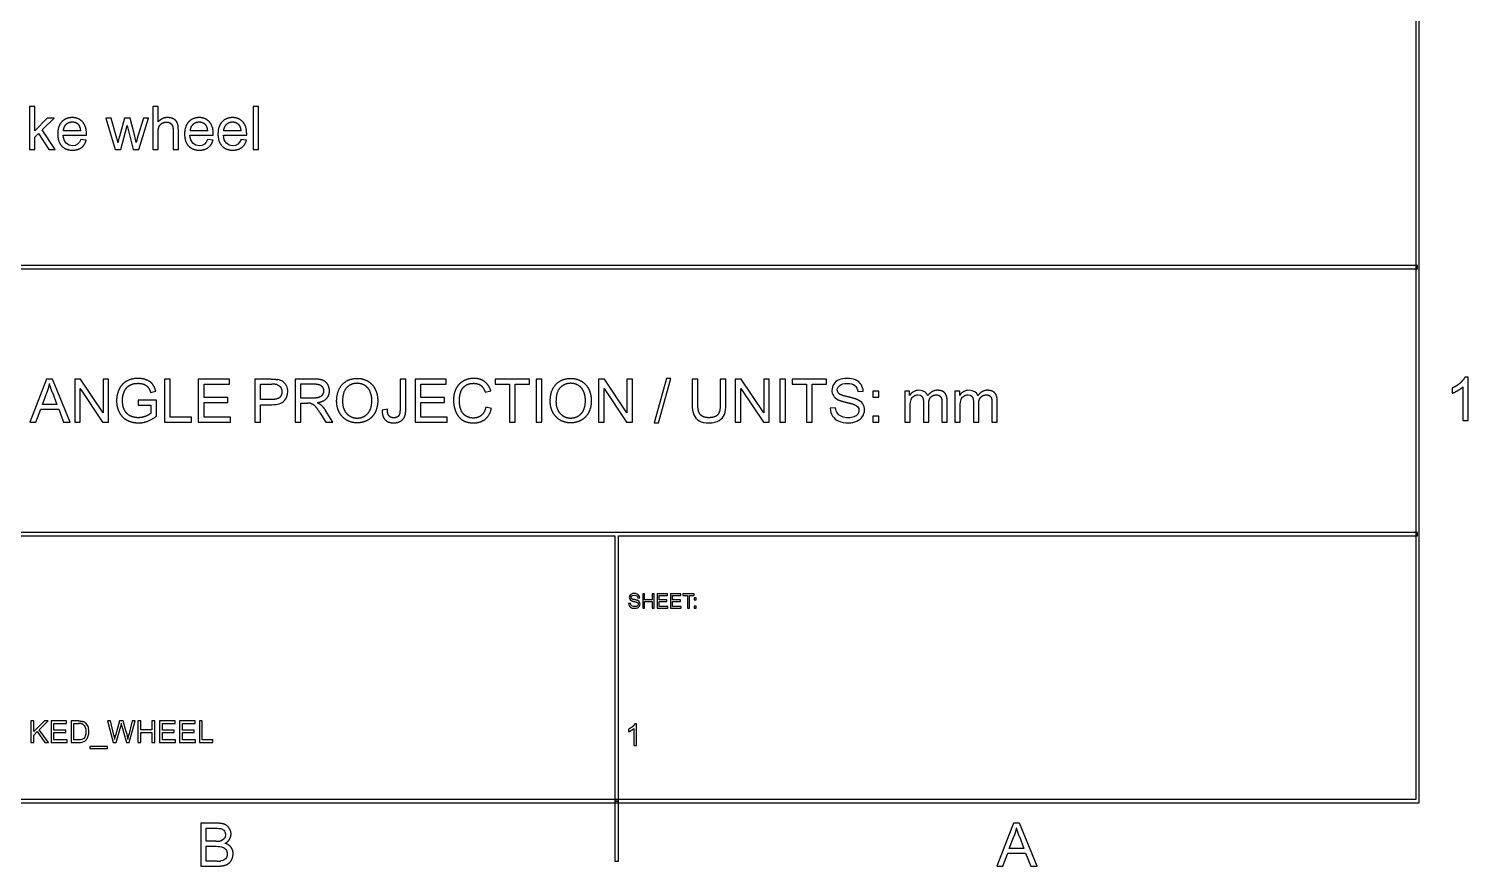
# Model space of a CAD drawing. Header units: millimetres. Extents: x -205 to 205, y -139 to 139.
# Drawn here: x 84.4 to 204.2, y -138.7 to -69.1 of the extents above; entities that cross this region are included whole.
import ezdxf

# ---------------------------------------------------------------- set-up
doc = ezdxf.new("R2010")
doc.units = ezdxf.units.MM
doc.layers.add('visible', color=7, linetype='Continuous', lineweight=30)

msp = doc.modelspace()

# ---------------------------------------------------------------- linework, layer by layer
at = {"layer": 'visible'}
for p, q in [((199.86, 133.19), (199.86, -133.19)), ((200.14, -133.47), (200.14, 133.47)), ((84.45, -75.52), (84.45, -79.1)), ((84.89, -75.52), (84.45, -75.52)), ((84.89, -77.56), (84.89, -75.52)), ((85.93, -76.51), (84.89, -77.56)), ((85.5, -77.47), (86.49, -76.51)), ((86.49, -76.51), (85.93, -76.51)), ((90.8, -76.51), (91.59, -79.1)), ((91.25, -76.51), (90.8, -76.51)), ((91.67, -78), (91.25, -76.51)), ((92.37, -76.51), (91.95, -78.03)), ((92.82, -76.51), (92.37, -76.51)), ((93.21, -78.01), (92.82, -76.51)), ((93.93, -76.51), (93.48, -78.01)), ((93.55, -79.1), (94.36, -76.51)), ((94.36, -76.51), (93.93, -76.51)), ((94.72, -75.52), (94.72, -79.1)), ((95.16, -75.52), (94.72, -75.52)), ((95.16, -76.81), (95.16, -75.52)), ((103.06, -75.52), (103.06, -79.1)), ((103.5, -75.52), (103.06, -75.52)), ((103.5, -79.1), (103.5, -75.52)), ((84.89, -78.07), (85.2, -77.78)), ((85.2, -77.78), (86.05, -79.1)), ((86.59, -79.1), (85.5, -77.47)), ((88.72, -77.56), (87.28, -77.56)), ((92.05, -79.1), (92.58, -77.11)), ((92.58, -77.11), (92.68, -77.55)), ((92.68, -77.55), (93.09, -79.1)), ((95.16, -79.1), (95.16, -77.68)), ((96.4, -77.46), (96.4, -79.1)), ((96.84, -79.1), (96.84, -77.46)), ((99.29, -77.56), (97.84, -77.56)), ((102.07, -77.56), (100.62, -77.56)), ((84.89, -79.1), (84.89, -78.07)), ((87.25, -77.92), (89.19, -77.92)), ((89.17, -78.32), (88.72, -78.27)), ((91.82, -78.56), (91.67, -78)), ((93.34, -78.51), (93.21, -78.01)), ((93.48, -78.01), (93.34, -78.51)), ((97.81, -77.92), (99.75, -77.92)), ((99.73, -78.32), (99.28, -78.27)), ((100.59, -77.92), (102.53, -77.92)), ((102.52, -78.32), (102.06, -78.27)), ((84.45, -79.1), (84.89, -79.1)), ((86.05, -79.1), (86.59, -79.1)), ((91.59, -79.1), (92.05, -79.1)), ((93.09, -79.1), (93.55, -79.1)), ((94.72, -79.1), (95.16, -79.1)), ((96.4, -79.1), (96.84, -79.1)), ((103.06, -79.1), (103.5, -79.1)), ((200, -88.75), (66.81, -88.75)), ((66.81, -89.03), (200, -89.03)), ((200, -89.03), (200, -88.75)), ((85.86, -98.21), (84.48, -101.79)), ((86.37, -98.21), (85.86, -98.21)), ((87.83, -101.79), (86.37, -98.21)), ((88.21, -98.21), (88.21, -101.79)), ((88.69, -98.21), (88.21, -98.21)), ((90.57, -101.02), (88.69, -98.21)), ((90.57, -98.21), (90.57, -101.02)), ((91.03, -98.21), (90.57, -98.21)), ((91.03, -101.79), (91.03, -98.21)), ((95.69, -98.21), (95.69, -101.79)), ((96.17, -98.21), (95.69, -98.21)), ((96.17, -101.37), (96.17, -98.21)), ((98.5, -98.21), (98.5, -101.79)), ((101.09, -98.21), (98.5, -98.21)), ((101.09, -98.63), (101.09, -98.21)), ((103.22, -98.21), (103.22, -101.79)), ((104.57, -98.21), (103.22, -98.21)), ((106.56, -98.21), (106.56, -101.79)), ((108.15, -98.21), (106.56, -98.21)), ((115.3, -98.21), (115.3, -100.68)), ((115.78, -98.21), (115.3, -98.21)), ((115.78, -100.65), (115.78, -98.21)), ((116.56, -98.21), (116.56, -101.79)), ((119.15, -98.21), (116.56, -98.21)), ((119.15, -98.63), (119.15, -98.21)), ((123.23, -98.21), (123.23, -98.63)), ((126.07, -98.21), (123.23, -98.21)), ((126.07, -98.63), (126.07, -98.21)), ((126.63, -98.21), (126.63, -101.79)), ((127.11, -98.21), (126.63, -98.21)), ((127.11, -101.79), (127.11, -98.21)), ((131.82, -98.21), (131.82, -101.79)), ((132.31, -98.21), (131.82, -98.21)), ((134.19, -101.02), (132.31, -98.21)), ((134.19, -98.21), (134.19, -101.02)), ((134.64, -98.21), (134.19, -98.21)), ((134.64, -101.79), (134.64, -98.21)), ((137.48, -98.15), (136.44, -101.85)), ((136.8, -101.85), (137.83, -98.15)), ((137.83, -98.15), (137.48, -98.15)), ((139.61, -98.21), (139.61, -100.28)), ((140.09, -98.21), (139.61, -98.21)), ((140.09, -100.28), (140.09, -98.21)), ((141.96, -98.21), (141.96, -100.28)), ((142.43, -98.21), (141.96, -98.21)), ((142.43, -100.28), (142.43, -98.21)), ((143.21, -98.21), (143.21, -101.79)), ((143.7, -98.21), (143.21, -98.21)), ((145.58, -101.02), (143.7, -98.21)), ((145.58, -98.21), (145.58, -101.02)), ((146.03, -98.21), (145.58, -98.21)), ((146.03, -101.79), (146.03, -98.21)), ((146.91, -98.21), (146.91, -101.79)), ((147.38, -98.21), (146.91, -98.21)), ((147.38, -101.79), (147.38, -98.21)), ((147.95, -98.21), (147.95, -98.63)), ((150.79, -98.21), (147.95, -98.21)), ((150.79, -98.63), (150.79, -98.21)), ((204.22, -98.06), (203.94, -98.06)), ((204.22, -101.65), (204.22, -98.06)), ((85.52, -100.32), (85.91, -99.27)), ((86.36, -99.33), (86.73, -100.32)), ((88.66, -98.98), (90.54, -101.79)), ((88.66, -101.79), (88.66, -98.98)), ((94.53, -99.33), (94.96, -99.21)), ((98.98, -98.63), (101.09, -98.63)), ((98.98, -99.73), (98.98, -98.63)), ((103.69, -99.91), (103.69, -98.63)), ((103.69, -98.63), (104.61, -98.63)), ((107.03, -99.79), (107.03, -98.61)), ((107.03, -98.61), (108.16, -98.61)), ((117.03, -98.63), (119.15, -98.63)), ((117.03, -99.73), (117.03, -98.63)), ((122.39, -99.3), (122.85, -99.19)), ((123.23, -98.63), (124.41, -98.63)), ((124.41, -98.63), (124.41, -101.79)), ((124.88, -98.63), (126.07, -98.63)), ((124.88, -101.79), (124.88, -98.63)), ((132.28, -98.98), (134.16, -101.79)), ((132.28, -101.79), (132.28, -98.98)), ((143.67, -98.98), (145.55, -101.79)), ((143.67, -101.79), (143.67, -98.98)), ((147.95, -98.63), (149.13, -98.63)), ((149.13, -98.63), (149.13, -101.79)), ((149.6, -98.63), (150.79, -98.63)), ((149.6, -101.79), (149.6, -98.63)), ((153.4, -99.25), (153.85, -99.22)), ((154.67, -99.2), (154.67, -99.7)), ((155.17, -99.2), (154.67, -99.2)), ((155.17, -99.7), (155.17, -99.2)), ((157.33, -99.2), (157.33, -101.79)), ((157.72, -99.2), (157.33, -99.2)), ((157.72, -99.56), (157.72, -99.2)), ((161.49, -99.2), (161.49, -101.79)), ((161.89, -99.2), (161.49, -99.2)), ((161.89, -99.56), (161.89, -99.2)), ((202.9, -98.96), (202.9, -99.38)), ((203.78, -98.85), (203.78, -101.65)), ((86.73, -100.32), (85.52, -100.32)), ((95.01, -99.96), (93.5, -99.97)), ((93.5, -99.97), (93.5, -100.39)), ((93.5, -100.39), (94.55, -100.39)), ((94.55, -100.39), (94.55, -101.05)), ((95.01, -101.29), (95.01, -99.96)), ((100.96, -99.73), (98.98, -99.73)), ((98.98, -100.15), (100.96, -100.15)), ((98.98, -101.37), (98.98, -100.15)), ((100.96, -100.15), (100.96, -99.73)), ((104.61, -99.91), (103.69, -99.91)), ((103.69, -100.34), (104.61, -100.34)), ((103.69, -101.79), (103.69, -100.34)), ((108.05, -99.79), (107.03, -99.79)), ((107.03, -100.2), (107.58, -100.2)), ((107.03, -101.79), (107.03, -100.2)), ((119.01, -99.73), (117.03, -99.73)), ((117.03, -100.15), (119.01, -100.15)), ((117.03, -101.37), (117.03, -100.15)), ((119.01, -100.15), (119.01, -99.73)), ((122.91, -100.66), (122.44, -100.54)), ((151.56, -100.6), (151.11, -100.64)), ((154.67, -99.7), (155.17, -99.7)), ((157.77, -101.79), (157.77, -100.45)), ((158.87, -100.11), (158.87, -101.79)), ((159.31, -101.79), (159.31, -100.28)), ((160.41, -100.16), (160.41, -101.79)), ((160.84, -101.79), (160.84, -100.01)), ((161.93, -101.79), (161.93, -100.45)), ((163.04, -100.11), (163.04, -101.79)), ((163.47, -101.79), (163.47, -100.28)), ((164.57, -100.16), (164.57, -101.79)), ((165.01, -101.79), (165.01, -100.01)), ((84.48, -101.79), (84.99, -101.79)), ((84.99, -101.79), (85.38, -100.71)), ((85.38, -100.71), (86.88, -100.71)), ((86.88, -100.71), (87.29, -101.79)), ((87.29, -101.79), (87.83, -101.79)), ((88.21, -101.79), (88.66, -101.79)), ((90.54, -101.79), (91.03, -101.79)), ((95.69, -101.79), (97.93, -101.79)), ((97.93, -101.37), (96.17, -101.37)), ((97.93, -101.79), (97.93, -101.37)), ((98.5, -101.79), (101.17, -101.79)), ((101.17, -101.37), (98.98, -101.37)), ((101.17, -101.79), (101.17, -101.37)), ((103.22, -101.79), (103.69, -101.79)), ((106.56, -101.79), (107.03, -101.79)), ((108.64, -101.05), (109.12, -101.79)), ((109.71, -101.79), (109.09, -100.82)), ((109.12, -101.79), (109.71, -101.79)), ((114.24, -100.72), (113.81, -100.78)), ((116.56, -101.79), (119.23, -101.79)), ((119.23, -101.37), (117.03, -101.37)), ((119.23, -101.79), (119.23, -101.37)), ((124.41, -101.79), (124.88, -101.79)), ((126.63, -101.79), (127.11, -101.79)), ((131.82, -101.79), (132.28, -101.79)), ((134.16, -101.79), (134.64, -101.79)), ((136.44, -101.85), (136.8, -101.85)), ((143.21, -101.79), (143.67, -101.79)), ((145.55, -101.79), (146.03, -101.79)), ((146.91, -101.79), (147.38, -101.79)), ((149.13, -101.79), (149.6, -101.79)), ((154.67, -101.29), (154.67, -101.79)), ((155.17, -101.29), (154.67, -101.29)), ((154.67, -101.79), (155.17, -101.79)), ((155.17, -101.79), (155.17, -101.29)), ((157.33, -101.79), (157.77, -101.79)), ((158.87, -101.79), (159.31, -101.79)), ((160.41, -101.79), (160.84, -101.79)), ((161.49, -101.79), (161.93, -101.79)), ((163.04, -101.79), (163.47, -101.79)), ((164.57, -101.79), (165.01, -101.79)), ((203.78, -101.65), (204.22, -101.65)), ((200, -110.97), (66.81, -110.97)), ((66.81, -111.25), (133.19, -111.25)), ((133.19, -111.25), (133.19, -133.33)), ((133.47, -133.33), (133.47, -111.25)), ((133.47, -111.25), (200, -111.25)), ((200, -111.25), (200, -110.97)), ((135.5, -116.07), (135.5, -117.26)), ((135.66, -116.07), (135.5, -116.07)), ((135.66, -116.56), (135.66, -116.07)), ((136.28, -116.07), (136.28, -116.56)), ((136.44, -116.07), (136.28, -116.07)), ((136.44, -117.26), (136.44, -116.07)), ((136.71, -116.07), (136.71, -117.26)), ((137.57, -116.07), (136.71, -116.07)), ((136.86, -116.21), (137.57, -116.21)), ((136.86, -116.58), (136.86, -116.21)), ((137.57, -116.21), (137.57, -116.07)), ((137.82, -116.07), (137.82, -117.26)), ((138.68, -116.07), (137.82, -116.07)), ((137.98, -116.21), (138.68, -116.21)), ((137.98, -116.58), (137.98, -116.21)), ((138.68, -116.21), (138.68, -116.07)), ((138.84, -116.07), (138.84, -116.21)), ((139.78, -116.07), (138.84, -116.07)), ((138.84, -116.21), (139.23, -116.21)), ((139.23, -116.21), (139.23, -117.26)), ((139.39, -116.21), (139.78, -116.21)), ((139.39, -117.26), (139.39, -116.21)), ((139.78, -116.21), (139.78, -116.07)), ((134.48, -116.87), (134.33, -116.88)), ((135.1, -116.42), (135.25, -116.41)), ((135.5, -117.26), (135.66, -117.26)), ((136.28, -116.56), (135.66, -116.56)), ((135.66, -116.7), (136.28, -116.7)), ((135.66, -117.26), (135.66, -116.7)), ((136.28, -116.7), (136.28, -117.26)), ((136.28, -117.26), (136.44, -117.26)), ((136.71, -117.26), (137.6, -117.26)), ((137.52, -116.58), (136.86, -116.58)), ((136.86, -116.72), (137.52, -116.72)), ((136.86, -117.12), (136.86, -116.72)), ((137.6, -117.12), (136.86, -117.12)), ((137.52, -116.72), (137.52, -116.58)), ((137.6, -117.26), (137.6, -117.12)), ((137.82, -117.26), (138.71, -117.26)), ((138.64, -116.58), (137.98, -116.58)), ((137.98, -116.72), (138.64, -116.72)), ((137.98, -117.12), (137.98, -116.72)), ((138.71, -117.12), (137.98, -117.12)), ((138.64, -116.72), (138.64, -116.58)), ((138.71, -117.26), (138.71, -117.12)), ((139.23, -117.26), (139.39, -117.26)), ((139.78, -116.4), (139.78, -116.57)), ((139.95, -116.4), (139.78, -116.4)), ((139.78, -116.57), (139.95, -116.57)), ((139.78, -117.1), (139.78, -117.26)), ((139.95, -117.1), (139.78, -117.1)), ((139.78, -117.26), (139.95, -117.26)), ((139.95, -116.57), (139.95, -116.4)), ((139.95, -117.26), (139.95, -117.1)), ((84.56, -126.65), (84.56, -128.44)), ((84.8, -126.65), (84.56, -126.65)), ((84.8, -127.54), (84.8, -126.65)), ((85.69, -126.65), (84.8, -127.54)), ((85.26, -127.38), (86.01, -126.65)), ((86.01, -126.65), (85.69, -126.65)), ((86.25, -126.65), (86.25, -128.44)), ((87.54, -126.65), (86.25, -126.65)), ((86.48, -126.86), (87.54, -126.86)), ((86.48, -127.41), (86.48, -126.86)), ((87.54, -126.86), (87.54, -126.65)), ((87.91, -126.65), (87.91, -128.44)), ((88.52, -126.65), (87.91, -126.65)), ((88.15, -128.23), (88.15, -126.86)), ((88.15, -126.86), (88.52, -126.86)), ((90.94, -126.65), (91.42, -128.44)), ((91.18, -126.65), (90.94, -126.65)), ((91.46, -127.82), (91.18, -126.65)), ((91.95, -126.65), (91.61, -127.86)), ((92.24, -126.65), (91.95, -126.65)), ((92.5, -127.56), (92.24, -126.65)), ((93, -126.65), (92.72, -127.8)), ((92.75, -128.44), (93.24, -126.65)), ((93.24, -126.65), (93, -126.65)), ((93.47, -126.65), (93.47, -128.44)), ((93.71, -126.65), (93.47, -126.65)), ((93.71, -127.39), (93.71, -126.65)), ((94.64, -126.65), (94.64, -127.39)), ((94.87, -126.65), (94.64, -126.65)), ((94.87, -128.44), (94.87, -126.65)), ((95.27, -126.65), (95.27, -128.44)), ((96.57, -126.65), (95.27, -126.65)), ((95.51, -126.86), (96.57, -126.86)), ((95.51, -127.41), (95.51, -126.86)), ((96.57, -126.86), (96.57, -126.65)), ((96.94, -126.65), (96.94, -128.44)), ((98.24, -126.65), (96.94, -126.65)), ((97.18, -126.86), (98.24, -126.86)), ((97.18, -127.41), (97.18, -126.86)), ((98.24, -126.86), (98.24, -126.65)), ((98.59, -126.65), (98.59, -128.44)), ((98.83, -126.65), (98.59, -126.65)), ((98.83, -128.23), (98.83, -126.65)), ((134.99, -126.88), (134.85, -126.88)), ((134.99, -128.68), (134.99, -126.88)), ((84.8, -127.82), (85.09, -127.53)), ((84.8, -128.44), (84.8, -127.82)), ((85.09, -127.53), (85.73, -128.44)), ((86.04, -128.44), (85.26, -127.38)), ((87.47, -127.41), (86.48, -127.41)), ((86.48, -127.62), (87.47, -127.62)), ((86.48, -128.23), (86.48, -127.62)), ((87.47, -127.62), (87.47, -127.41)), ((91.66, -128.44), (92.04, -127.08)), ((92.15, -127.08), (92.52, -128.44)), ((94.64, -127.39), (93.71, -127.39)), ((93.71, -127.6), (94.64, -127.6)), ((93.71, -128.44), (93.71, -127.6)), ((94.64, -127.6), (94.64, -128.44)), ((96.5, -127.41), (95.51, -127.41)), ((95.51, -127.62), (96.5, -127.62)), ((95.51, -128.23), (95.51, -127.62)), ((96.5, -127.62), (96.5, -127.41)), ((98.17, -127.41), (97.18, -127.41)), ((97.18, -127.62), (98.17, -127.62)), ((97.18, -128.23), (97.18, -127.62)), ((98.17, -127.62), (98.17, -127.41)), ((134.33, -127.33), (134.33, -127.54)), ((134.77, -127.28), (134.77, -128.68)), ((84.56, -128.44), (84.8, -128.44)), ((85.73, -128.44), (86.04, -128.44)), ((86.25, -128.44), (87.58, -128.44)), ((87.58, -128.23), (86.48, -128.23)), ((87.58, -128.44), (87.58, -128.23)), ((87.91, -128.44), (88.55, -128.44)), ((88.53, -128.23), (88.15, -128.23)), ((89.48, -128.78), (89.48, -128.94)), ((90.94, -128.78), (89.48, -128.78)), ((89.48, -128.94), (90.94, -128.94)), ((90.94, -128.94), (90.94, -128.78)), ((91.42, -128.44), (91.66, -128.44)), ((92.52, -128.44), (92.75, -128.44)), ((93.47, -128.44), (93.71, -128.44)), ((94.64, -128.44), (94.87, -128.44)), ((95.27, -128.44), (96.61, -128.44)), ((96.61, -128.23), (95.51, -128.23)), ((96.61, -128.44), (96.61, -128.23)), ((96.94, -128.44), (98.28, -128.44)), ((98.28, -128.23), (97.18, -128.23)), ((98.28, -128.44), (98.28, -128.23)), ((98.59, -128.44), (99.71, -128.44)), ((99.71, -128.23), (98.83, -128.23)), ((99.71, -128.44), (99.71, -128.23)), ((134.77, -128.68), (134.99, -128.68)), ((-200.14, -133.47), (200.14, -133.47)), ((199.86, -133.19), (-199.86, -133.19)), ((133.47, -133.33), (133.19, -133.33)), ((133.19, -133.33), (133.19, -138.33)), ((133.19, -133.33), (133.47, -133.33)), ((133.47, -138.33), (133.47, -133.33)), ((98.7, -135.16), (98.7, -138.73)), ((100.04, -135.16), (98.7, -135.16)), ((166.37, -135.16), (164.99, -138.73)), ((166.88, -135.16), (166.37, -135.16)), ((168.34, -138.73), (166.88, -135.16)), ((99.17, -136.66), (99.17, -135.58)), ((99.17, -135.58), (99.89, -135.58)), ((166.02, -137.27), (166.42, -136.22)), ((166.86, -136.27), (167.24, -137.27)), ((99.95, -136.66), (99.17, -136.66)), ((99.17, -138.31), (99.17, -137.08)), ((99.17, -137.08), (100, -137.08)), ((165.49, -138.73), (165.89, -137.65)), ((165.89, -137.65), (167.38, -137.65)), ((167.24, -137.27), (166.02, -137.27)), ((167.38, -137.65), (167.8, -138.73)), ((98.7, -138.73), (100.06, -138.73)), ((100.06, -138.31), (99.17, -138.31)), ((133.19, -138.33), (133.47, -138.33)), ((164.99, -138.73), (165.49, -138.73)), ((167.8, -138.73), (168.34, -138.73))]:
    msp.add_line(p, q, dxfattribs=at)
for points, degree, knots in [([(89.19, -77.92), (89.19, -77.84), (89.19, -77.8), (89.19, -77.16), (88.86, -76.8), (88.53, -76.45), (88.01, -76.45), (87.47, -76.45), (87.13, -76.81), (86.8, -77.17), (86.8, -77.83), (86.8, -78.46), (87.13, -78.81), (87.46, -79.16), (88.03, -79.16), (88.48, -79.16), (88.78, -78.94), (89.07, -78.72), (89.17, -78.32)], 2, [0, 0, 0, 1, 1, 17.4375, 17.4375, 33.875, 33.875, 50.8527, 50.8527, 67.830399, 67.830399, 84.237952, 84.237952, 100.645505, 100.645505, 113.672961, 113.672961, 126.700417, 126.700417, 126.700417]), ([(96.84, -77.46), (96.84, -77.08), (96.75, -76.88), (96.65, -76.68), (96.44, -76.56), (96.23, -76.45), (95.94, -76.45), (95.47, -76.45), (95.16, -76.81)], 2, [0, 0, 0, 1, 1, 2, 2, 3, 3, 4.627119, 4.627119, 4.627119]), ([(99.75, -77.92), (99.75, -77.84), (99.75, -77.8), (99.75, -77.16), (99.42, -76.8), (99.09, -76.45), (98.57, -76.45), (98.03, -76.45), (97.7, -76.81), (97.36, -77.17), (97.36, -77.83), (97.36, -78.46), (97.69, -78.81), (98.03, -79.16), (98.59, -79.16), (99.05, -79.16), (99.34, -78.94), (99.63, -78.72), (99.73, -78.32)], 2, [0, 0, 0, 1, 1, 17.4375, 17.4375, 33.875, 33.875, 50.8527, 50.8527, 67.830399, 67.830399, 84.237952, 84.237952, 100.645505, 100.645505, 113.672961, 113.672961, 126.700417, 126.700417, 126.700417]), ([(102.53, -77.92), (102.53, -77.84), (102.53, -77.8), (102.53, -77.16), (102.2, -76.8), (101.87, -76.45), (101.35, -76.45), (100.81, -76.45), (100.48, -76.81), (100.14, -77.17), (100.14, -77.83), (100.14, -78.46), (100.47, -78.81), (100.81, -79.16), (101.38, -79.16), (101.83, -79.16), (102.12, -78.94), (102.41, -78.72), (102.52, -78.32)], 2, [0, 0, 0, 1, 1, 17.4375, 17.4375, 33.875, 33.875, 50.8527, 50.8527, 67.830399, 67.830399, 84.237952, 84.237952, 100.645505, 100.645505, 113.672961, 113.672961, 126.700417, 126.700417, 126.700417]), ([(87.28, -77.56), (87.3, -77.22), (87.5, -77.01), (87.71, -76.81), (88.01, -76.81), (88.35, -76.81), (88.56, -77.06)], 2, [0, 0, 0, 1, 1, 2, 2, 3.104839, 3.104839, 3.104839]), ([(95.16, -77.68), (95.16, -77.38), (95.24, -77.2), (95.31, -77.03), (95.48, -76.93), (95.65, -76.83), (95.85, -76.83), (96.11, -76.83), (96.25, -76.98), (96.4, -77.13), (96.4, -77.46)], 2, [0, 0, 0, 1, 1, 2, 2, 3, 3, 4.3375, 4.3375, 5.675, 5.675, 5.675]), ([(97.84, -77.56), (97.86, -77.22), (98.07, -77.01), (98.27, -76.81), (98.57, -76.81), (98.91, -76.81), (99.12, -77.06)], 2, [0, 0, 0, 1, 1, 2, 2, 3.104839, 3.104839, 3.104839]), ([(100.62, -77.56), (100.64, -77.22), (100.85, -77.01), (101.05, -76.81), (101.36, -76.81), (101.69, -76.81), (101.9, -77.06)], 2, [0, 0, 0, 1, 1, 2, 2, 3.104839, 3.104839, 3.104839]), ([(88.72, -78.27), (88.59, -78.64), (88.36, -78.8), (88.04, -78.8), (87.82, -78.8), (87.64, -78.72), (87.49, -78.57), (87.35, -78.42), (87.27, -78.2), (87.25, -77.92)], 3, [0, 0, 0, 0, 2, 2, 2, 3.343434, 3.343434, 3.343434, 4.686869, 4.686869, 4.686869, 4.686869]), ([(99.28, -78.27), (99.15, -78.64), (98.92, -78.8), (98.6, -78.8), (98.38, -78.8), (98.2, -78.72), (98.05, -78.57), (97.91, -78.42), (97.83, -78.2), (97.81, -77.92)], 3, [0, 0, 0, 0, 2, 2, 2, 3.343434, 3.343434, 3.343434, 4.686869, 4.686869, 4.686869, 4.686869]), ([(102.06, -78.27), (101.93, -78.64), (101.7, -78.8), (101.38, -78.8), (101.16, -78.8), (100.98, -78.72), (100.84, -78.57), (100.69, -78.42), (100.61, -78.2), (100.59, -77.92)], 3, [0, 0, 0, 0, 2, 2, 2, 3.343434, 3.343434, 3.343434, 4.686869, 4.686869, 4.686869, 4.686869]), ([(94.96, -99.21), (94.87, -98.85), (94.69, -98.63), (94.51, -98.4), (94.2, -98.28), (93.88, -98.15), (93.49, -98.15), (92.96, -98.15), (92.55, -98.37), (92.14, -98.59), (91.92, -99.04), (91.7, -99.5), (91.7, -100.02), (91.7, -100.55), (91.92, -100.97), (92.14, -101.4), (92.57, -101.63), (93, -101.85), (93.53, -101.85), (94.31, -101.85), (95.01, -101.29)], 2, [0, 0, 0, 1, 1, 2, 2, 3, 3, 4.377358, 4.377358, 5.754717, 5.754717, 7.132075, 7.132075, 8.522306, 8.522306, 9.912537, 9.912537, 11.302768, 11.302768, 13.36237, 13.36237, 13.36237]), ([(104.61, -100.34), (105.11, -100.34), (105.46, -100.23), (105.66, -100.02), (105.85, -99.81), (105.95, -99.55), (105.95, -99.25), (105.95, -99.07), (105.91, -98.91), (105.84, -98.76), (105.69, -98.46), (105.46, -98.31), (105.11, -98.25)], 3, [0, 0, 0, 0, 1, 1, 1, 2, 2, 2, 2.582888, 2.582888, 2.582888, 3.748663, 3.748663, 3.748663, 3.748663]), ([(108.41, -100.16), (108.93, -100.09), (109.17, -99.83), (109.42, -99.57), (109.42, -99.19), (109.42, -98.89), (109.27, -98.65), (109.12, -98.4), (108.87, -98.31), (108.62, -98.21), (108.15, -98.21)], 2, [0, 0, 0, 1, 1, 2, 2, 2.775641, 2.775641, 3.551282, 3.551282, 4.326923, 4.326923, 4.326923]), ([(110.02, -100.05), (110.02, -100.52), (110.22, -100.94), (110.43, -101.36), (110.83, -101.61), (111.22, -101.85), (111.73, -101.85), (112.2, -101.85), (112.6, -101.63), (113, -101.41), (113.22, -100.98), (113.44, -100.55), (113.44, -100.01), (113.44, -99.47), (113.23, -99.05), (113.02, -98.62), (112.63, -98.39), (112.23, -98.15), (111.73, -98.15), (110.97, -98.15), (110.5, -98.65), (110.02, -99.16), (110.02, -100.05)], 2, [0, 0, 0, 1, 1, 2, 2, 3, 3, 3.922705, 3.922705, 4.845411, 4.845411, 5.768116, 5.768116, 6.678408, 6.678408, 7.5887, 7.5887, 8.498993, 8.498993, 9.889094, 9.889094, 11.279196, 11.279196, 11.279196]), ([(122.85, -99.19), (122.71, -98.7), (122.34, -98.42), (121.98, -98.15), (121.44, -98.15), (120.97, -98.15), (120.57, -98.37), (120.18, -98.58), (119.96, -99), (119.75, -99.42), (119.75, -99.97), (119.75, -100.49), (119.94, -100.93), (120.13, -101.38), (120.49, -101.62), (120.85, -101.85), (121.43, -101.85), (121.99, -101.85), (122.38, -101.55), (122.76, -101.24), (122.91, -100.66)], 2, [0, 0, 0, 1, 1, 2, 2, 2.881818, 2.881818, 3.763636, 3.763636, 4.645455, 4.645455, 5.454109, 5.454109, 6.262763, 6.262763, 7.071417, 7.071417, 7.852775, 7.852775, 8.634133, 8.634133, 8.634133]), ([(127.8, -100.05), (127.8, -100.52), (128, -100.94), (128.21, -101.36), (128.6, -101.61), (129, -101.85), (129.51, -101.85), (129.97, -101.85), (130.38, -101.63), (130.78, -101.41), (131, -100.98), (131.22, -100.55), (131.22, -100.01), (131.22, -99.47), (131.01, -99.05), (130.8, -98.62), (130.4, -98.39), (130.01, -98.15), (129.51, -98.15), (128.75, -98.15), (128.27, -98.65), (127.8, -99.16), (127.8, -100.05)], 2, [0, 0, 0, 1, 1, 2, 2, 3, 3, 3.922705, 3.922705, 4.845411, 4.845411, 5.768116, 5.768116, 6.678408, 6.678408, 7.5887, 7.5887, 8.498993, 8.498993, 9.889094, 9.889094, 11.279196, 11.279196, 11.279196]), ([(153.85, -99.22), (153.85, -99.01), (153.79, -98.82), (153.68, -98.66), (153.57, -98.49), (153.41, -98.36), (153.21, -98.28), (153.01, -98.19), (152.77, -98.15), (152.51, -98.15), (152.27, -98.15), (152.05, -98.19), (151.85, -98.27), (151.65, -98.35), (151.5, -98.47), (151.4, -98.63), (151.3, -98.79), (151.25, -98.96), (151.25, -99.14), (151.25, -99.46), (151.41, -99.74), (151.76, -99.92)], 3, [0, 0, 0, 0, 1, 1, 1, 2, 2, 2, 3, 3, 3, 3.907975, 3.907975, 3.907975, 4.815951, 4.815951, 4.815951, 5.723926, 5.723926, 5.723926, 7.376278, 7.376278, 7.376278, 7.376278]), ([(203.94, -98.06), (203.82, -98.29), (203.55, -98.54), (203.27, -98.78), (202.9, -98.96)], 2, [0, 0, 0, 1, 1, 2, 2, 2]), ([(94.55, -101.05), (94.4, -101.19), (94.1, -101.31), (93.81, -101.42), (93.5, -101.42), (93.15, -101.42), (92.84, -101.27), (92.52, -101.11), (92.36, -100.79), (92.19, -100.47), (92.19, -99.99), (92.19, -99.6), (92.33, -99.27)], 2, [0, 0, 0, 1, 1, 2, 2, 3.150794, 3.150794, 4.301587, 4.301587, 5.452381, 5.452381, 6.385933, 6.385933, 6.385933]), ([(92.33, -99.27), (92.41, -99.08), (92.55, -98.91), (92.7, -98.75), (92.94, -98.65), (93.17, -98.56), (93.5, -98.56), (93.77, -98.56), (93.99, -98.65), (94.21, -98.74), (94.33, -98.9), (94.45, -99.06), (94.53, -99.33)], 2, [0, 0, 0, 1, 1, 2, 2, 3, 3, 3.834586, 3.834586, 4.669173, 4.669173, 5.503759, 5.503759, 5.503759]), ([(105.05, -98.67), (105.23, -98.72), (105.35, -98.88), (105.46, -99.04), (105.46, -99.26), (105.46, -99.57), (105.27, -99.74), (105.07, -99.91), (104.61, -99.91)], 2, [0, 0, 0, 1, 1, 2, 2, 3.380435, 3.380435, 4.76087, 4.76087, 4.76087]), ([(108.16, -98.61), (108.56, -98.61), (108.75, -98.77), (108.93, -98.93), (108.93, -99.19), (108.93, -99.36), (108.84, -99.51), (108.74, -99.66), (108.56, -99.72), (108.37, -99.79), (108.05, -99.79)], 2, [0, 0, 0, 1, 1, 2, 2, 2.682692, 2.682692, 3.365385, 3.365385, 4.048077, 4.048077, 4.048077]), ([(110.51, -100.05), (110.51, -99.25), (110.87, -98.9), (111.23, -98.56), (111.73, -98.56), (112.09, -98.56), (112.37, -98.74), (112.66, -98.91), (112.8, -99.24), (112.95, -99.57), (112.95, -100), (112.95, -100.69), (112.61, -101.07), (112.26, -101.45), (111.73, -101.45), (111.2, -101.45), (110.85, -101.07), (110.51, -100.7), (110.51, -100.05)], 2, [0, 0, 0, 1, 1, 2, 2, 2.703883, 2.703883, 3.407767, 3.407767, 4.11165, 4.11165, 5.224494, 5.224494, 6.337338, 6.337338, 7.429856, 7.429856, 8.522374, 8.522374, 8.522374]), ([(122.44, -100.54), (122.34, -100.99), (122.07, -101.22), (121.79, -101.45), (121.39, -101.45), (121.07, -101.45), (120.78, -101.28), (120.5, -101.11), (120.37, -100.77), (120.24, -100.43), (120.24, -99.97), (120.24, -99.62), (120.35, -99.28), (120.46, -98.95), (120.74, -98.75), (121.02, -98.56), (121.43, -98.56), (121.79, -98.56), (122.02, -98.73), (122.26, -98.91), (122.39, -99.3)], 2, [0, 0, 0, 1, 1, 2, 2, 2.822086, 2.822086, 3.644172, 3.644172, 4.466258, 4.466258, 5.103704, 5.103704, 5.74115, 5.74115, 6.378597, 6.378597, 6.933062, 6.933062, 7.487527, 7.487527, 7.487527]), ([(128.28, -100.05), (128.28, -99.25), (128.65, -98.9), (129.01, -98.56), (129.51, -98.56), (129.87, -98.56), (130.15, -98.74), (130.44, -98.91), (130.58, -99.24), (130.73, -99.57), (130.73, -100), (130.73, -100.69), (130.39, -101.07), (130.04, -101.45), (129.51, -101.45), (128.98, -101.45), (128.63, -101.07), (128.28, -100.7), (128.28, -100.05)], 2, [0, 0, 0, 1, 1, 2, 2, 2.703883, 2.703883, 3.407767, 3.407767, 4.11165, 4.11165, 5.224494, 5.224494, 6.337338, 6.337338, 7.429856, 7.429856, 8.522374, 8.522374, 8.522374]), ([(151.84, -99.42), (151.75, -99.34), (151.7, -99.23), (151.7, -99.11), (151.7, -98.96), (151.77, -98.83), (151.9, -98.73), (152.03, -98.62), (152.24, -98.57), (152.53, -98.57), (153.08, -98.57), (153.35, -98.8), (153.4, -99.25)], 3, [0, 0, 0, 0, 1, 1, 1, 2.151899, 2.151899, 2.151899, 3.303797, 3.303797, 3.303797, 5.515967, 5.515967, 5.515967, 5.515967]), ([(153.35, -99.91), (153.14, -99.81), (152.56, -99.68), (151.98, -99.55), (151.84, -99.42)], 2, [0, 0, 0, 1, 1, 2, 2, 2]), ([(159.24, -99.59), (159.14, -99.31), (158.89, -99.14), (158.51, -99.14), (158.34, -99.14), (158.18, -99.18), (158.05, -99.26), (157.91, -99.33), (157.8, -99.43), (157.72, -99.56)], 3, [0, 0, 0, 0, 2, 2, 2, 2.898305, 2.898305, 2.898305, 3.79661, 3.79661, 3.79661, 3.79661]), ([(160.84, -100.01), (160.84, -99.57), (160.64, -99.35), (160.43, -99.14), (160.04, -99.14), (159.55, -99.14), (159.24, -99.59)], 2, [0, 0, 0, 1, 1, 2, 2, 3.278481, 3.278481, 3.278481]), ([(163.41, -99.59), (163.31, -99.31), (163.06, -99.14), (162.67, -99.14), (162.5, -99.14), (162.35, -99.18), (162.21, -99.26), (162.08, -99.33), (161.97, -99.43), (161.89, -99.56)], 3, [0, 0, 0, 0, 2, 2, 2, 2.898305, 2.898305, 2.898305, 3.79661, 3.79661, 3.79661, 3.79661]), ([(165.01, -100.01), (165.01, -99.57), (164.8, -99.35), (164.59, -99.14), (164.21, -99.14), (163.71, -99.14), (163.41, -99.59)], 2, [0, 0, 0, 1, 1, 2, 2, 3.278481, 3.278481, 3.278481]), ([(202.9, -99.38), (203.11, -99.31), (203.37, -99.15), (203.62, -99), (203.78, -98.85)], 2, [0, 0, 0, 1, 1, 2, 2, 2]), ([(107.84, -100.22), (107.95, -100.25), (108.06, -100.31), (108.17, -100.38), (108.3, -100.55), (108.44, -100.72), (108.64, -101.05)], 2, [0, 0, 0, 1, 1, 2, 2, 3, 3, 3]), ([(113.81, -100.78), (113.8, -101.31), (114.05, -101.58), (114.3, -101.85), (114.77, -101.85), (115.09, -101.85), (115.32, -101.72), (115.56, -101.59), (115.67, -101.35), (115.78, -101.1), (115.78, -100.65)], 2, [0, 0, 0, 1, 1, 2, 2, 2.673575, 2.673575, 3.34715, 3.34715, 4.020725, 4.020725, 4.020725]), ([(139.61, -100.28), (139.61, -100.66), (139.66, -100.96), (139.75, -101.18), (139.93, -101.61), (140.36, -101.85), (141.03, -101.85), (141.38, -101.85), (141.65, -101.79), (141.87, -101.65), (142.08, -101.52), (142.23, -101.35), (142.31, -101.14), (142.39, -100.92), (142.43, -100.64), (142.43, -100.28)], 3, [0, 0, 0, 0, 1, 1, 1, 3, 3, 3, 4.029126, 4.029126, 4.029126, 5.058252, 5.058252, 5.058252, 6.087379, 6.087379, 6.087379, 6.087379]), ([(141.96, -100.28), (141.96, -100.95), (141.73, -101.19), (141.51, -101.42), (140.99, -101.42), (140.68, -101.42), (140.47, -101.3), (140.26, -101.19), (140.18, -100.96), (140.09, -100.74), (140.09, -100.28)], 2, [0, 0, 0, 1, 1, 2, 2, 2.584112, 2.584112, 3.168224, 3.168224, 3.752336, 3.752336, 3.752336]), ([(151.11, -100.64), (151.12, -100.88), (151.18, -101.09), (151.31, -101.28), (151.43, -101.47), (151.6, -101.62), (151.82, -101.71), (152.04, -101.8), (152.31, -101.85), (152.64, -101.85), (152.89, -101.85), (153.12, -101.81), (153.33, -101.71), (153.53, -101.62), (153.69, -101.49), (153.8, -101.32), (153.91, -101.15), (153.96, -100.97), (153.96, -100.78), (153.96, -100.4), (153.77, -100.1), (153.35, -99.91)], 3, [0, 0, 0, 0, 1, 1, 1, 2, 2, 2, 3, 3, 3, 3.788945, 3.788945, 3.788945, 4.577889, 4.577889, 4.577889, 5.366834, 5.366834, 5.366834, 6.95821, 6.95821, 6.95821, 6.95821]), ([(153.08, -100.31), (153.39, -100.43), (153.5, -100.59), (153.5, -100.82), (153.5, -100.93), (153.47, -101.03), (153.4, -101.13), (153.34, -101.22), (153.23, -101.29), (153.09, -101.35), (152.96, -101.4), (152.8, -101.43), (152.62, -101.43), (152.41, -101.43), (152.23, -101.39), (152.07, -101.32), (151.9, -101.25), (151.78, -101.16), (151.71, -101.04), (151.63, -100.93), (151.58, -100.78), (151.56, -100.6)], 3, [0, 0, 0, 0, 2, 2, 2, 2.985507, 2.985507, 2.985507, 3.971014, 3.971014, 3.971014, 4.956522, 4.956522, 4.956522, 6.066327, 6.066327, 6.066327, 7.176133, 7.176133, 7.176133, 8.285938, 8.285938, 8.285938, 8.285938]), ([(151.76, -99.92), (151.95, -100.02), (152.45, -100.14), (152.94, -100.26), (153.08, -100.31)], 2, [0, 0, 0, 1, 1, 2, 2, 2]), ([(157.77, -100.45), (157.77, -100.21), (157.79, -100.03), (157.84, -99.9), (157.89, -99.78), (157.96, -99.68), (158.07, -99.62), (158.17, -99.55), (158.29, -99.52), (158.41, -99.52), (158.74, -99.52), (158.87, -99.72), (158.87, -100.11)], 3, [0, 0, 0, 0, 1, 1, 1, 2, 2, 2, 3, 3, 3, 5.631579, 5.631579, 5.631579, 5.631579]), ([(159.31, -100.28), (159.31, -99.88), (159.49, -99.7), (159.67, -99.52), (159.94, -99.52), (160.1, -99.52), (160.21, -99.59), (160.32, -99.66), (160.36, -99.78), (160.41, -99.89), (160.41, -100.16)], 2, [0, 0, 0, 1, 1, 2, 2, 2.553571, 2.553571, 3.107143, 3.107143, 3.660714, 3.660714, 3.660714]), ([(161.93, -100.45), (161.93, -100.21), (161.96, -100.03), (162.01, -99.9), (162.05, -99.78), (162.13, -99.68), (162.23, -99.62), (162.34, -99.55), (162.45, -99.52), (162.58, -99.52), (162.9, -99.52), (163.03, -99.72), (163.04, -100.11)], 3, [0, 0, 0, 0, 1, 1, 1, 2, 2, 2, 3, 3, 3, 5.631579, 5.631579, 5.631579, 5.631579]), ([(163.47, -100.28), (163.47, -99.88), (163.66, -99.7), (163.84, -99.52), (164.11, -99.52), (164.26, -99.52), (164.37, -99.59), (164.49, -99.66), (164.53, -99.78), (164.57, -99.89), (164.57, -100.16)], 2, [0, 0, 0, 1, 1, 2, 2, 2.553571, 2.553571, 3.107143, 3.107143, 3.660714, 3.660714, 3.660714]), ([(115.3, -100.68), (115.3, -100.99), (115.25, -101.13), (115.21, -101.27), (115.08, -101.35), (114.95, -101.43), (114.77, -101.43), (114.53, -101.43), (114.39, -101.28), (114.25, -101.13), (114.24, -100.72)], 2, [0, 0, 0, 1, 1, 2, 2, 3, 3, 4.356164, 4.356164, 5.712329, 5.712329, 5.712329]), ([(135.25, -116.41), (135.24, -116.27), (135.17, -116.15), (135.03, -116.09), (134.97, -116.06), (134.89, -116.05), (134.8, -116.05), (134.72, -116.05), (134.65, -116.06), (134.58, -116.09), (134.45, -116.14), (134.38, -116.26), (134.38, -116.38), (134.38, -116.49), (134.43, -116.58), (134.55, -116.64)], 3, [0, 0, 0, 0, 2, 2, 2, 3, 3, 3, 3.907975, 3.907975, 3.907975, 5.723926, 5.723926, 5.723926, 7.376278, 7.376278, 7.376278, 7.376278]), ([(134.58, -116.47), (134.55, -116.45), (134.53, -116.41), (134.53, -116.37), (134.53, -116.32), (134.55, -116.28), (134.6, -116.24), (134.64, -116.21), (134.71, -116.19), (134.81, -116.19), (134.99, -116.19), (135.08, -116.27), (135.1, -116.42)], 3, [0, 0, 0, 0, 1, 1, 1, 2.151899, 2.151899, 2.151899, 3.303797, 3.303797, 3.303797, 5.515967, 5.515967, 5.515967, 5.515967]), ([(134.33, -116.88), (134.34, -117.04), (134.43, -117.18), (134.57, -117.24), (134.64, -117.27), (134.73, -117.28), (134.84, -117.28), (134.93, -117.28), (135, -117.27), (135.07, -117.24), (135.21, -117.18), (135.28, -117.05), (135.28, -116.93), (135.28, -116.8), (135.22, -116.7), (135.08, -116.63)], 3, [0, 0, 0, 0, 2, 2, 2, 3, 3, 3, 3.788945, 3.788945, 3.788945, 5.366834, 5.366834, 5.366834, 6.95821, 6.95821, 6.95821, 6.95821]), ([(134.99, -116.77), (135.09, -116.81), (135.13, -116.86), (135.13, -116.94), (135.13, -117.01), (135.09, -117.08), (134.99, -117.12), (134.95, -117.13), (134.89, -117.14), (134.83, -117.14), (134.77, -117.14), (134.71, -117.13), (134.65, -117.11), (134.54, -117.06), (134.5, -116.99), (134.48, -116.87)], 3, [0, 0, 0, 0, 2, 2, 2, 3.971014, 3.971014, 3.971014, 4.956522, 4.956522, 4.956522, 6.066327, 6.066327, 6.066327, 8.285938, 8.285938, 8.285938, 8.285938]), ([(134.55, -116.64), (134.61, -116.67), (134.78, -116.71), (134.94, -116.75), (134.99, -116.77)], 2, [0, 0, 0, 1, 1, 2, 2, 2]), ([(135.08, -116.63), (135.01, -116.6), (134.82, -116.56), (134.62, -116.52), (134.58, -116.47)], 2, [0, 0, 0, 1, 1, 2, 2, 2]), ([(88.83, -126.9), (88.92, -126.93), (88.99, -127), (89.05, -127.1), (89.11, -127.2), (89.14, -127.34), (89.14, -127.53), (89.14, -127.8), (89.08, -127.99), (88.97, -128.1), (88.93, -128.14), (88.87, -128.17), (88.8, -128.2), (88.74, -128.22), (88.65, -128.23), (88.53, -128.23)], 3, [0, 0, 0, 0, 1, 1, 1, 2, 2, 2, 3.443478, 3.443478, 3.443478, 3.956018, 3.956018, 3.956018, 4.468557, 4.468557, 4.468557, 4.468557]), ([(88.55, -128.44), (88.77, -128.44), (88.94, -128.4), (89.06, -128.32), (89.17, -128.24), (89.28, -128.11), (89.34, -127.9), (89.37, -127.79), (89.39, -127.67), (89.39, -127.54), (89.39, -127.38), (89.36, -127.23), (89.32, -127.11), (89.27, -126.99), (89.2, -126.88), (89.11, -126.8)], 3, [0, 0, 0, 0, 2, 2, 2, 4, 4, 4, 5, 5, 5, 6.173653, 6.173653, 6.173653, 7.347305, 7.347305, 7.347305, 7.347305]), ([(134.85, -126.88), (134.79, -127), (134.66, -127.12), (134.52, -127.24), (134.33, -127.33)], 2, [0, 0, 0, 1, 1, 2, 2, 2]), ([(134.33, -127.54), (134.44, -127.5), (134.56, -127.43), (134.69, -127.35), (134.77, -127.28)], 2, [0, 0, 0, 1, 1, 2, 2, 2]), ([(100.73, -136.83), (100.98, -136.71), (101.1, -136.5), (101.23, -136.3), (101.23, -136.07), (101.23, -135.82), (101.09, -135.6), (100.95, -135.37), (100.7, -135.26), (100.45, -135.16), (100.04, -135.16)], 2, [0, 0, 0, 1, 1, 2, 2, 3.074468, 3.074468, 4.148936, 4.148936, 5.223404, 5.223404, 5.223404]), ([(99.89, -135.58), (100.14, -135.58), (100.33, -135.59), (100.43, -135.63), (100.54, -135.66), (100.62, -135.72), (100.68, -135.81), (100.73, -135.9), (100.76, -136.01), (100.76, -136.13), (100.76, -136.38), (100.64, -136.55), (100.4, -136.62)], 3, [0, 0, 0, 0, 1, 1, 1, 2, 2, 2, 3, 3, 3, 5.109589, 5.109589, 5.109589, 5.109589]), ([(100, -137.08), (100.23, -137.08), (100.4, -137.1), (100.52, -137.14), (100.64, -137.18), (100.74, -137.25), (100.81, -137.35), (100.88, -137.45), (100.91, -137.56), (100.91, -137.7), (100.91, -137.81), (100.89, -137.91), (100.84, -138), (100.74, -138.18), (100.61, -138.25), (100.39, -138.3)], 3, [0, 0, 0, 0, 1, 1, 1, 2, 2, 2, 3, 3, 3, 3.853659, 3.853659, 3.853659, 5.560976, 5.560976, 5.560976, 5.560976]), ([(100.06, -138.73), (100.41, -138.73), (100.64, -138.68), (100.88, -138.62), (101.03, -138.5), (101.19, -138.38), (101.3, -138.16), (101.4, -137.95), (101.4, -137.7), (101.4, -137.38), (101.23, -137.16), (101.05, -136.93), (100.73, -136.83)], 2, [0, 0, 0, 1, 1, 2, 2, 3, 3, 4, 4, 5.242718, 5.242718, 6.485437, 6.485437, 6.485437])]:
    msp.add_open_spline(points, degree=degree, knots=knots, dxfattribs=at)
for points in [[(88.72, -77.56), (88.69, -77.23), (88.56, -77.06)], [(99.29, -77.56), (99.26, -77.23), (99.12, -77.06)], [(102.07, -77.56), (102.04, -77.23), (101.9, -77.06)], [(91.82, -78.56), (91.83, -78.52), (91.95, -78.03)], [(104.57, -98.21), (104.92, -98.21), (105.11, -98.25)], [(86.1, -98.59), (86.03, -98.93), (85.91, -99.27)], [(86.36, -99.33), (86.18, -98.88), (86.1, -98.59)], [(105.05, -98.67), (104.93, -98.63), (104.61, -98.63)], [(107.84, -100.22), (107.76, -100.2), (107.58, -100.2)], [(108.41, -100.16), (108.6, -100.25), (108.7, -100.34)], [(108.7, -100.34), (108.9, -100.53), (109.09, -100.82)], [(88.52, -126.65), (88.73, -126.65), (88.84, -126.68)], [(88.83, -126.9), (88.73, -126.86), (88.52, -126.86)], [(88.84, -126.68), (89, -126.71), (89.11, -126.8)], [(92.09, -126.87), (92.06, -126.99), (92.04, -127.08)], [(92.15, -127.08), (92.1, -126.91), (92.09, -126.87)], [(91.46, -127.82), (91.5, -128.01), (91.53, -128.19)], [(91.53, -128.19), (91.6, -127.9), (91.61, -127.86)], [(92.5, -127.56), (92.59, -127.89), (92.63, -128.19)], [(92.63, -128.19), (92.67, -128.02), (92.72, -127.8)], [(166.61, -135.53), (166.54, -135.88), (166.42, -136.22)], [(166.86, -136.27), (166.69, -135.82), (166.61, -135.53)], [(99.95, -136.66), (100.26, -136.66), (100.4, -136.62)], [(100.06, -138.31), (100.29, -138.31), (100.39, -138.3)]]:
    msp.add_open_spline(points, degree=2, dxfattribs=at)

doc.saveas('drawing.dxf')
